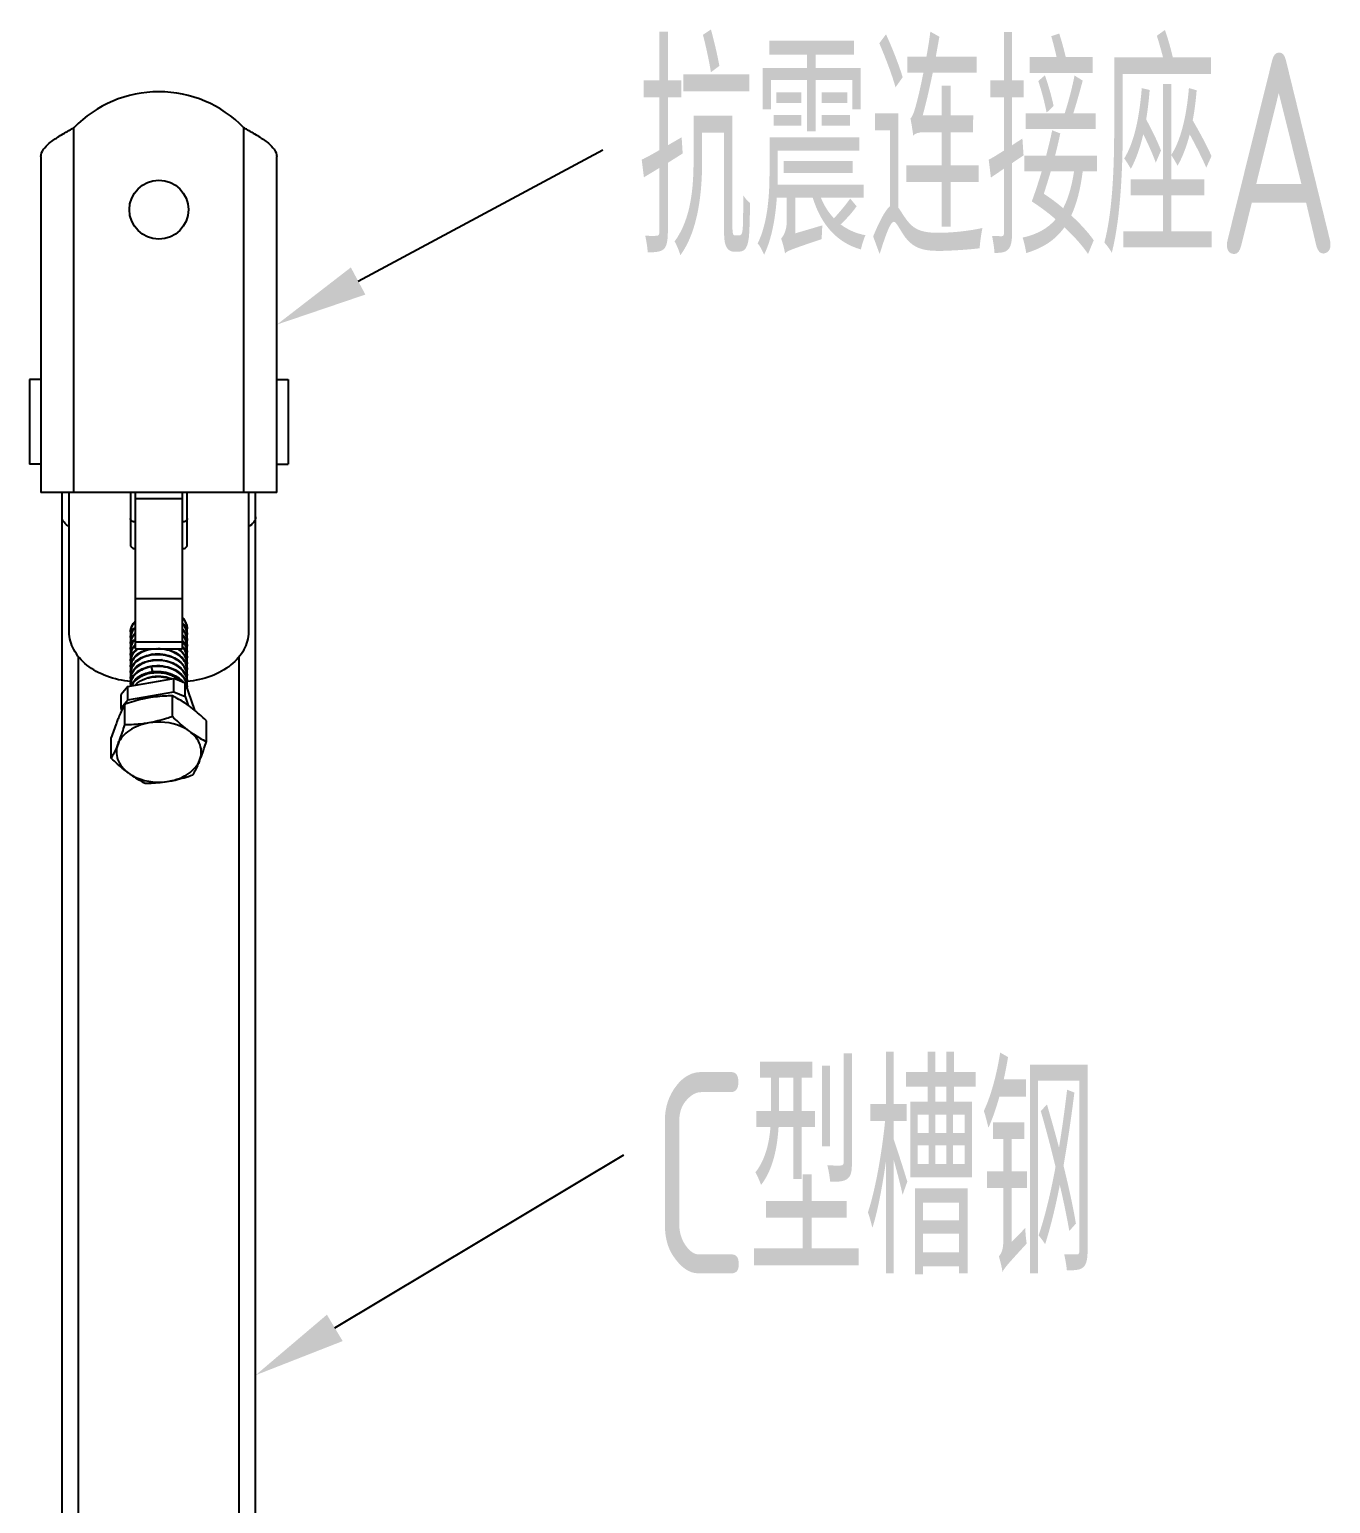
# Model space of a CAD drawing. Extents: x 4995099 to 5303443, y 4627657 to 4889583.
# Drawn here: x 5069086 to 5071905, y 4730596 to 4733791 of the extents above; entities that cross this region are included whole.
import ezdxf

# ---------------------------------------------------------------- set-up
doc = ezdxf.new("R2010")
doc.units = 0
doc.header["$LTSCALE"] = 1000
doc.header["$MEASUREMENT"] = 0
doc.layers.get('0').update_dxf_attribs({"color": 4, "linetype": 'CONTINUOUS'})
doc.styles.get("Standard").update_dxf_attribs({"font": 'GBENOR', "bigfont": 'GBCBIG'})

msp = doc.modelspace()

# ---------------------------------------------------------------- linework, layer by layer
for p, q in [((5069181.9, 4732787.3), (5069181.9, 4733577.9)), ((5069549.9, 4732787.3), (5069549.9, 4733577.9)), ((5069110.3, 4733515.4), (5069110.3, 4732787.3)), ((5069621.4, 4732787.3), (5069621.4, 4733515.4)), ((5069110.3, 4733032.6), (5069085.5, 4733032.6)), ((5069085.5, 4733032.6), (5069085.5, 4732848.6)), ((5069621.4, 4733032.6), (5069646.2, 4733032.6)), ((5069646.2, 4733032.6), (5069646.2, 4732848.6)), ((5069110.3, 4732848.6), (5069085.5, 4732848.6)), ((5069621.4, 4732848.6), (5069646.2, 4732848.6)), ((5069621.4, 4732787.3), (5069110.3, 4732787.3)), ((5069156.3, 4729574.3), (5069156.3, 4732787.3)), ((5069171.7, 4732485.2), (5069171.7, 4732787.3)), ((5069304.5, 4732787.3), (5069304.5, 4732673.2)), ((5069314.8, 4732787.3), (5069314.8, 4732448.6)), ((5069314.8, 4732774.8), (5069417, 4732774.8)), ((5069417, 4732448.6), (5069417, 4732787.3)), ((5069427.2, 4732673.2), (5069427.2, 4732787.3)), ((5069560.1, 4732787.3), (5069560.1, 4732485.2)), ((5069575.4, 4729574.3), (5069575.4, 4732787.3)), ((5069314.8, 4732558.1), (5069417, 4732558.1)), ((5069314.8, 4732463.6), (5069417, 4732463.6)), ((5069192.1, 4729725.4), (5069192.1, 4732431.7)), ((5069314.8, 4732448.6), (5069417, 4732448.6)), ((5069539.6, 4729725.4), (5069539.6, 4732431.7)), ((5069349.4, 4732409.7), (5069352, 4732399.1)), ((5069298.8, 4732367.4), (5069283.9, 4732349.9)), ((5069298.8, 4732367.4), (5069398, 4732384.8)), ((5069298.8, 4732338.5), (5069298.8, 4732367.4)), ((5069422.8, 4732374.2), (5069398, 4732384.8)), ((5069398, 4732355.9), (5069398, 4732384.8)), ((5069422.8, 4732374.2), (5069443.3, 4732315.7)), ((5069422.8, 4732345.3), (5069422.8, 4732374.2)), ((5069283.9, 4732321), (5069283.9, 4732349.9)), ((5069283.9, 4732321), (5069298.8, 4732338.5)), ((5069292.2, 4732283.8), (5069292.2, 4732328.7)), ((5069298.8, 4732338.5), (5069398, 4732355.9)), ((5069395.3, 4732301.9), (5069395.3, 4732346.7)), ((5069398, 4732355.9), (5069422.8, 4732345.3)), ((5069422.8, 4732345.3), (5069429.5, 4732326.2)), ((5069285.7, 4732315.8), (5069283.9, 4732321)), ((5069469, 4732247.7), (5069469, 4732292.6)), ((5069262.7, 4732211.7), (5069262.7, 4732256.5))]:
    msp.add_line(p, q)
for points in [[(5069797.6, 4733245.9), (5070327.9, 4733530.5)], [(5069747.1, 4730977.1), (5070373.7, 4731351.8)]]:
    msp.add_lwpolyline(points)
msp.add_circle((5069365.9, 4733400.6), 63.9)
for centre, radius, start, end in [((5069365.9, 4733400.6), 255.5, 43.9455, 136.0545), ((5069372.9, 4733218.6), 406.9, 117.9978, 119.2622), ((5069358.8, 4733218.6), 406.9, 60.7378, 62.0022), ((5069332.5, 4732484.3), 27.9, 176.7735, 180.0108), ((5069344.6, 4732466.4), 42.1, 135.4665, 138.8015), ((5069381.6, 4732486), 47.3, 39.7045, 41.528), ((5069381.2, 4732484), 47.9, 41.2696, 41.5925), ((5069390.9, 4732490), 36.4, 18.4602, 20.6754), ((5069390.9, 4732477.4), 36.4, 18.4602, 20.6744), ((5069391.5, 4732491.8), 35.8, 15.9619, 18.4587), ((5069391.5, 4732479.2), 35.7, 15.9611, 18.4587), ((5069393.3, 4732490.7), 33.9, 350.0725, 359.9827), ((5069393.6, 4732490.7), 33.6, 2.6981, 5.2477), ((5069393.6, 4732490.7), 33.6, 0.008, 2.6973), ((5069332.7, 4732484.4), 28.2, 180.0526, 191.0446), ((5069332.5, 4732471.7), 27.9, 176.7894, 180.0075), ((5069332.7, 4732471.7), 28.2, 180.049, 190.9977), ((5069332.5, 4732459.1), 27.9, 176.785, 179.9984), ((5069332.7, 4732459.1), 28.2, 180.0405, 191.0531), ((5069344.6, 4732453.8), 42.1, 135.4871, 138.7938), ((5069344.6, 4732441.1), 42.1, 135.4659, 138.8093), ((5069344.6, 4732428.5), 42.1, 135.4702, 138.7951), ((5069381.9, 4732435.7), 46.9, 38.3867, 41.6033), ((5069381.5, 4732433.7), 47.4, 39.969, 41.5623), ((5069390.9, 4732464.7), 36.4, 18.4602, 20.6742), ((5069390.9, 4732452.1), 36.4, 18.4602, 20.6751), ((5069391.5, 4732466.5), 35.7, 15.9615, 18.4587), ((5069391.5, 4732453.9), 35.8, 15.9624, 18.4587), ((5069393.3, 4732478), 33.9, 350.1241, 359.9724), ((5069393.3, 4732465.4), 33.9, 350.1633, 359.9862), ((5069393.6, 4732452.7), 33.6, 2.6985, 5.2582), ((5069393.6, 4732478), 33.6, 359.9975, 2.695), ((5069393.6, 4732465.4), 33.6, 0.011, 2.6839), ((5069393.6, 4732452.7), 33.6, 0.005, 2.6977), ((5069332.5, 4732446.4), 27.9, 176.7769, 180.0081), ((5069332.7, 4732446.4), 28.2, 180.0497, 191.0016), ((5069332.5, 4732433.8), 27.9, 176.7867, 180.002), ((5069332.7, 4732433.8), 28.2, 180.0437, 191.0051), ((5069332.5, 4732421.1), 27.9, 176.7795, 180.0015), ((5069345.5, 4732415), 43.3, 132.2645, 138.752), ((5069348.2, 4732412.1), 47.3, 129.2284, 132.3075), ((5069362.5, 4732369.9), 67.9, 98.9818, 101.0323), ((5069362.6, 4732356.9), 68.3, 99.0333, 99.9567), ((5069363.1, 4732352.7), 72.6, 82.211, 82.5185), ((5069382.1, 4732421.6), 46.6, 37.6352, 41.5837), ((5069390.9, 4732439.4), 36.4, 18.4602, 20.6743), ((5069390.9, 4732426.8), 36.4, 18.4602, 20.6748), ((5069390.9, 4732414.1), 36.4, 18.4602, 20.6749), ((5069391.5, 4732441.2), 35.7, 15.9612, 18.4587), ((5069391.5, 4732428.6), 35.7, 15.9616, 18.4587), ((5069391.5, 4732415.9), 35.7, 15.9612, 18.4587), ((5069393.3, 4732452.7), 33.9, 350.0816, 359.9797), ((5069393.3, 4732440.1), 33.9, 350.141, 359.976), ((5069393.3, 4732427.4), 33.9, 350.0747, 359.9827), ((5069393.6, 4732427.4), 33.6, 2.6886, 5.2518), ((5069393.6, 4732440.1), 33.6, 0.001, 2.692), ((5069393.6, 4732427.4), 33.6, 0.008, 2.6878), ((5069332.7, 4732421.1), 28.2, 180.0437, 191.062), ((5069332.5, 4732408.5), 27.9, 176.7801, 180.0075), ((5069332.7, 4732408.5), 28.2, 180.049, 190.9955), ((5069332.5, 4732395.8), 27.9, 176.7856, 179.9966), ((5069332.7, 4732395.8), 28.2, 180.0384, 191.0179), ((5069362.6, 4732317.3), 82.3, 97.4386, 99.2613), ((5069362.4, 4732332.7), 67.2, 100.5055, 101.18), ((5069362.5, 4732332), 67.9, 98.9052, 100.5042), ((5069390.9, 4732401.5), 36.4, 18.4602, 20.6741), ((5069390.9, 4732388.8), 36.4, 18.4602, 20.6754), ((5069391.3, 4732403.2), 36, 18.117, 18.456), ((5069391.5, 4732390.6), 35.7, 15.9618, 18.4587), ((5069391.5, 4732403.3), 35.7, 15.9641, 18.119), ((5069393.4, 4732414.8), 33.8, 350.395, 359.9755), ((5069393.3, 4732402.1), 33.9, 350.1503, 359.9813), ((5069393.6, 4732389.5), 33.6, 2.6938, 5.2451), ((5069393.6, 4732414.8), 33.6, 0.0004, 2.6959), ((5069393.6, 4732402.1), 33.6, 0.0063, 2.6857), ((5069393.6, 4732389.5), 33.6, 0.008, 2.693), ((5069332.5, 4732383.2), 27.9, 176.7743, 180.0077), ((5069332.7, 4732383.2), 28.2, 180.0499, 191.0645), ((5069332.5, 4732370.5), 27.9, 176.7845, 184.2112), ((5069390.9, 4732376.2), 36.4, 18.4602, 20.6746), ((5069390.7, 4732363.4), 36.6, 18.4202, 20.7394), ((5069391.5, 4732378), 35.7, 15.9611, 18.4587), ((5069391.5, 4732365.3), 35.7, 15.8298, 18.459), ((5069393.3, 4732389.5), 33.9, 350.0711, 359.9827), ((5069393.3, 4732376.8), 33.9, 350.1078, 359.9722), ((5069393.4, 4732364.1), 33.8, 2.8574, 5.2194), ((5069393.4, 4732364.1), 33.8, 356.5315, 0.0065), ((5069393.6, 4732376.8), 33.6, 359.9973, 2.6949), ((5069393.4, 4732364.1), 33.8, 0.0081, 2.8567)]:
    msp.add_arc(centre, radius, start, end)
for points, knots in [([(5069110.3, 4733515.4), (5069110.3, 4733526.8), (5069126, 4733544), (5069149.8, 4733559.8), (5069165.6, 4733568.9), (5069174, 4733573.6)], [0, 0, 0, 0, 0.388881, 0.673899, 1, 1, 1, 1]), ([(5069557.7, 4733573.6), (5069566.1, 4733568.9), (5069581.9, 4733559.8), (5069605.7, 4733544), (5069621.4, 4733526.8), (5069621.4, 4733515.4)], [0, 0, 0, 0, 0.326101, 0.611119, 1, 1, 1, 1]), ([(5069171.6, 4732713.9), (5069167.3, 4732716), (5069159.7, 4732721.5), (5069156.3, 4732730.5), (5069156.3, 4732734.6)], [0, 0, 0, 0, 0.538137, 1, 1, 1, 1]), ([(5069314.8, 4732723.7), (5069312.3, 4732723.7), (5069307.6, 4732724.7), (5069304.5, 4732729), (5069304.5, 4732731)], [0, 0, 0, 0, 0.559761, 1, 1, 1, 1]), ([(5069427.2, 4732731), (5069427.2, 4732729), (5069424.2, 4732724.7), (5069419.5, 4732723.7), (5069417, 4732723.7)], [0, 0, 0, 0, 0.440239, 1, 1, 1, 1]), ([(5069575.4, 4732734.6), (5069575.4, 4732730.5), (5069572, 4732721.5), (5069564.5, 4732716), (5069560.2, 4732713.9)], [0, 0, 0, 0, 0.461863, 1, 1, 1, 1]), ([(5069304.5, 4732673.2), (5069304.5, 4732671.2), (5069307.6, 4732666.9), (5069312.3, 4732665.9), (5069314.8, 4732665.9)], [0, 0, 0, 0, 0.440239, 1, 1, 1, 1]), ([(5069417, 4732665.9), (5069419.5, 4732665.9), (5069424.2, 4732666.9), (5069427.2, 4732671.2), (5069427.2, 4732673.2)], [0, 0, 0, 0, 0.559761, 1, 1, 1, 1]), ([(5069304.5, 4732485.9), (5069304.5, 4732490), (5069306.5, 4732498.5), (5069311.5, 4732505.4), (5069314.6, 4732508.6)], [0, 0, 0, 0, 0.479607, 1, 1, 1, 1]), ([(5069304.5, 4732473.3), (5069304.5, 4732476.9), (5069306.1, 4732484.6), (5069310.3, 4732491.2), (5069312.9, 4732494.1)], [0, 0, 0, 0, 0.482588, 1, 1, 1, 1]), ([(5069314.6, 4732507), (5069311.7, 4732504.1), (5069306.9, 4732497.6), (5069304.8, 4732489.7), (5069304.6, 4732485.9)], [0, 0, 0, 0, 0.520009, 1, 1, 1, 1]), ([(5069314.6, 4732494.3), (5069311.7, 4732491.4), (5069306.9, 4732484.9), (5069304.8, 4732477.1), (5069304.6, 4732473.3)], [0, 0, 0, 0, 0.519993, 1, 1, 1, 1]), ([(5069417, 4732504.7), (5069418, 4732503.6), (5069421.5, 4732499.3), (5069424.1, 4732494.4), (5069425.4, 4732490.5)], [0, 0, 0, 0, 0.25985, 1, 1, 1, 1]), ([(5069424.9, 4732490.3), (5069424.5, 4732491.4), (5069422.5, 4732496), (5069419.6, 4732500.3), (5069417, 4732503.1)], [0, 0, 0, 0, 0.242549, 1, 1, 1, 1]), ([(5069417, 4732492.1), (5069418, 4732491), (5069421.4, 4732486.7), (5069424.1, 4732481.7), (5069425.4, 4732477.9)], [0, 0, 0, 0, 0.25988, 1, 1, 1, 1]), ([(5069424.9, 4732477.6), (5069424.5, 4732478.7), (5069422.5, 4732483.4), (5069419.6, 4732487.6), (5069417, 4732490.5)], [0, 0, 0, 0, 0.242552, 1, 1, 1, 1]), ([(5069424.9, 4732502.9), (5069424.5, 4732504), (5069422.5, 4732508.6), (5069419.7, 4732512.8), (5069417.2, 4732515.6)], [0, 0, 0, 0, 0.242679, 1, 1, 1, 1]), ([(5069418, 4732516.2), (5069418.8, 4732515.2), (5069421.9, 4732511.2), (5069424.2, 4732506.7), (5069425.4, 4732503.2)], [0, 0, 0, 0, 0.25881, 1, 1, 1, 1]), ([(5069305.2, 4732377.7), (5069287.4, 4732379.3), (5069253.4, 4732386.8), (5069209.7, 4732410.3), (5069179.3, 4732444), (5069171.7, 4732472.1), (5069171.7, 4732485.2)], [0, 0, 0, 0, 0.288185, 0.553327, 0.788006, 1, 1, 1, 1]), ([(5069304.5, 4732460.6), (5069304.5, 4732464.3), (5069306.1, 4732472), (5069310.3, 4732478.5), (5069312.9, 4732481.5)], [0, 0, 0, 0, 0.482583, 1, 1, 1, 1]), ([(5069304.5, 4732448), (5069304.5, 4732451.7), (5069306.1, 4732459.3), (5069310.3, 4732465.9), (5069312.9, 4732468.8)], [0, 0, 0, 0, 0.482587, 1, 1, 1, 1]), ([(5069304.5, 4732435.3), (5069304.5, 4732439), (5069306.1, 4732446.7), (5069310.3, 4732453.2), (5069312.9, 4732456.2)], [0, 0, 0, 0, 0.482586, 1, 1, 1, 1]), ([(5069314.6, 4732481.7), (5069311.7, 4732478.8), (5069306.9, 4732472.3), (5069304.8, 4732464.4), (5069304.6, 4732460.6)], [0, 0, 0, 0, 0.52002, 1, 1, 1, 1]), ([(5069314.6, 4732469), (5069311.7, 4732466.1), (5069306.9, 4732459.6), (5069304.8, 4732451.8), (5069304.6, 4732448)], [0, 0, 0, 0, 0.520002, 1, 1, 1, 1]), ([(5069314.6, 4732456.4), (5069311.7, 4732453.5), (5069306.9, 4732447), (5069304.8, 4732439.1), (5069304.6, 4732435.3)], [0, 0, 0, 0, 0.520001, 1, 1, 1, 1]), ([(5069417, 4732479.4), (5069418, 4732478.3), (5069421.4, 4732474.1), (5069424.1, 4732469.1), (5069425.4, 4732465.2)], [0, 0, 0, 0, 0.259876, 1, 1, 1, 1]), ([(5069424.9, 4732465), (5069424.5, 4732466.1), (5069422.5, 4732470.8), (5069419.5, 4732475), (5069417, 4732477.9)], [0, 0, 0, 0, 0.242544, 1, 1, 1, 1]), ([(5069417, 4732454.1), (5069418, 4732453), (5069421.4, 4732448.8), (5069424.1, 4732443.8), (5069425.4, 4732439.9)], [0, 0, 0, 0, 0.259878, 1, 1, 1, 1]), ([(5069424.9, 4732452.3), (5069424.5, 4732453.4), (5069422.7, 4732457.6), (5069420.1, 4732461.5), (5069417.9, 4732464.2)], [0, 0, 0, 0, 0.243219, 1, 1, 1, 1]), ([(5069418.7, 4732464.8), (5069419.4, 4732463.8), (5069422.2, 4732460.1), (5069424.3, 4732455.8), (5069425.4, 4732452.6)], [0, 0, 0, 0, 0.258068, 1, 1, 1, 1]), ([(5069560.1, 4732485.2), (5069560.1, 4732472.1), (5069552.5, 4732444.1), (5069522.3, 4732410.5), (5069478.8, 4732386.9), (5069444.9, 4732379.5), (5069427.2, 4732377.8)], [0, 0, 0, 0, 0.212085, 0.446759, 0.711828, 1, 1, 1, 1]), ([(5069304.5, 4732422.7), (5069304.5, 4732426.4), (5069306.1, 4732434), (5069310.3, 4732440.6), (5069312.9, 4732443.5)], [0, 0, 0, 0, 0.482585, 1, 1, 1, 1]), ([(5069304.5, 4732410), (5069304.5, 4732413.7), (5069306.1, 4732421.4), (5069310.3, 4732427.9), (5069312.9, 4732430.9)], [0, 0, 0, 0, 0.482588, 1, 1, 1, 1]), ([(5069320.4, 4732448.7), (5069315.9, 4732445.4), (5069308.4, 4732437.9), (5069304.9, 4732427.6), (5069304.6, 4732422.7)], [0, 0, 0, 0, 0.52908, 1, 1, 1, 1]), ([(5069360.2, 4732448.7), (5069353.1, 4732448.4), (5069339.4, 4732446.3), (5069321.5, 4732438.1), (5069308.6, 4732425.8), (5069304.9, 4732415.1), (5069304.6, 4732410)], [0, 0, 0, 0, 0.291873, 0.559175, 0.79302, 1, 1, 1, 1]), ([(5069424.9, 4732401.7), (5069422.9, 4732407.1), (5069415.9, 4732417.5), (5069399.9, 4732428.6), (5069380.2, 4732435.3), (5069358.9, 4732436.8), (5069338.3, 4732433.3), (5069320.9, 4732425), (5069308.5, 4732412.8), (5069304.9, 4732402.3), (5069304.6, 4732397.4)], [0, 0, 0, 0, 0.114222, 0.241564, 0.380183, 0.523375, 0.662466, 0.789658, 0.901085, 1, 1, 1, 1]), ([(5069424.9, 4732389.1), (5069422.9, 4732394.4), (5069415.9, 4732404.8), (5069399.9, 4732416), (5069380.2, 4732422.6), (5069358.9, 4732424.2), (5069338.3, 4732420.6), (5069320.9, 4732412.4), (5069308.5, 4732400.2), (5069304.9, 4732389.7), (5069304.6, 4732384.7)], [0, 0, 0, 0, 0.11422, 0.241557, 0.38018, 0.523371, 0.662464, 0.789655, 0.901082, 1, 1, 1, 1]), ([(5069312.9, 4732430.9), (5069314.9, 4732433.1), (5069324.4, 4732441.9), (5069337.1, 4732446.8), (5069346.9, 4732448.7)], [0, 0, 0, 0, 0.228177, 1, 1, 1, 1]), ([(5069312.9, 4732418.2), (5069319.7, 4732426), (5069334.8, 4732434.1), (5069356.7, 4732438), (5069374.7, 4732437.5), (5069391.9, 4732433.3), (5069407.1, 4732425.7), (5069418.9, 4732415.3), (5069423.9, 4732406.5), (5069425.4, 4732402)], [0, 0, 0, 0, 0.235001, 0.369196, 0.507414, 0.643709, 0.772807, 0.891505, 1, 1, 1, 1]), ([(5069312.9, 4732405.6), (5069319.7, 4732413.3), (5069334.8, 4732421.5), (5069356.7, 4732425.4), (5069374.7, 4732424.8), (5069391.9, 4732420.7), (5069407.1, 4732413.1), (5069418.9, 4732402.6), (5069423.9, 4732393.8), (5069425.4, 4732389.3)], [0, 0, 0, 0, 0.234995, 0.369193, 0.507415, 0.643708, 0.772808, 0.891506, 1, 1, 1, 1]), ([(5069351.9, 4732437), (5069354.1, 4732437.4), (5069363, 4732438.3), (5069372, 4732437.7), (5069378.5, 4732436.2)], [0, 0, 0, 0, 0.247797, 1, 1, 1, 1]), ([(5069351.9, 4732424.4), (5069353.5, 4732424.6), (5069360.4, 4732425.5), (5069367.4, 4732425.3), (5069372.5, 4732424.6)], [0, 0, 0, 0, 0.247252, 1, 1, 1, 1]), ([(5069424.9, 4732414.4), (5069423, 4732419.4), (5069416.6, 4732429.2), (5069402.1, 4732440), (5069384, 4732447), (5069370.7, 4732448.6), (5069363.9, 4732448.7)], [0, 0, 0, 0, 0.218898, 0.461373, 0.725247, 1, 1, 1, 1]), ([(5069379.3, 4732448.7), (5069384.7, 4732447.7), (5069395.1, 4732444.6), (5069408.8, 4732437.1), (5069419.4, 4732427), (5069424, 4732418.8), (5069425.4, 4732414.6)], [0, 0, 0, 0, 0.276521, 0.537648, 0.778453, 1, 1, 1, 1]), ([(5069424.9, 4732427), (5069423.3, 4732431.3), (5069418.3, 4732439.6), (5069411, 4732445.9), (5069406.9, 4732448.7)], [0, 0, 0, 0, 0.478395, 1, 1, 1, 1]), ([(5069409.2, 4732448.6), (5069413, 4732445.8), (5069419.6, 4732439.5), (5069424, 4732431.4), (5069425.4, 4732427.3)], [0, 0, 0, 0, 0.520421, 1, 1, 1, 1]), ([(5069424.9, 4732439.7), (5069424.6, 4732440.6), (5069423, 4732444.2), (5069420.9, 4732447.7), (5069419.1, 4732450.1)], [0, 0, 0, 0, 0.244171, 1, 1, 1, 1]), ([(5069304.5, 4732397.4), (5069304.5, 4732401.1), (5069306.1, 4732408.7), (5069310.3, 4732415.3), (5069312.9, 4732418.2)], [0, 0, 0, 0, 0.482586, 1, 1, 1, 1]), ([(5069304.5, 4732384.7), (5069304.5, 4732388.4), (5069306.1, 4732396.1), (5069310.3, 4732402.6), (5069312.9, 4732405.6)], [0, 0, 0, 0, 0.482586, 1, 1, 1, 1]), ([(5069304.5, 4732372.1), (5069304.5, 4732375.8), (5069306.1, 4732383.4), (5069310.3, 4732390), (5069312.9, 4732392.9)], [0, 0, 0, 0, 0.482589, 1, 1, 1, 1]), ([(5069349.4, 4732409.7), (5069343.4, 4732408.7), (5069332.1, 4732405.5), (5069317.7, 4732397.1), (5069307.7, 4732385.7), (5069304.8, 4732376.5), (5069304.6, 4732372.1)], [0, 0, 0, 0, 0.290521, 0.554658, 0.788516, 1, 1, 1, 1]), ([(5069413.5, 4732378.4), (5069406, 4732385.3), (5069391.5, 4732392.9), (5069370.6, 4732396.8), (5069354.2, 4732396.8), (5069338.5, 4732393.8), (5069321.3, 4732386.5), (5069310.7, 4732376.6), (5069307.2, 4732368.9)], [0, 0, 0, 0, 0.255096, 0.39268, 0.530602, 0.663916, 0.788307, 1, 1, 1, 1]), ([(5069312.9, 4732392.9), (5069315, 4732395.3), (5069325.1, 4732404.5), (5069338.7, 4732409.4), (5069349.1, 4732411.2)], [0, 0, 0, 0, 0.22749, 1, 1, 1, 1]), ([(5069312.9, 4732380.3), (5069315, 4732382.6), (5069325.2, 4732391.9), (5069338.9, 4732396.9), (5069349.4, 4732398.6)], [0, 0, 0, 0, 0.227377, 1, 1, 1, 1]), ([(5069332.1, 4732382.3), (5069336.5, 4732384.6), (5069356.1, 4732391.8), (5069378.7, 4732390.1), (5069393.2, 4732384.1)], [0, 0, 0, 0, 0.239303, 1, 1, 1, 1]), ([(5069348.1, 4732411), (5069350.6, 4732411.6), (5069361.2, 4732413.2), (5069372.1, 4732412.5), (5069379.9, 4732410.6)], [0, 0, 0, 0, 0.246468, 1, 1, 1, 1]), ([(5069349.1, 4732411.2), (5069357.1, 4732412.5), (5069373.5, 4732412.9), (5069396.5, 4732406.8), (5069415.3, 4732394.8), (5069423.4, 4732382.8), (5069425.4, 4732376.7)], [0, 0, 0, 0, 0.271171, 0.538307, 0.783282, 1, 1, 1, 1]), ([(5069424.9, 4732376.4), (5069422.6, 4732382.4), (5069414.4, 4732393.9), (5069395.8, 4732405.4), (5069373.3, 4732411.2), (5069357.2, 4732410.9), (5069349.4, 4732409.7)], [0, 0, 0, 0, 0.217951, 0.46337, 0.729831, 1, 1, 1, 1]), ([(5069352, 4732399), (5069364.7, 4732400.6), (5069389.7, 4732398.5), (5069411.7, 4732385.1), (5069418.9, 4732376.1)], [0, 0, 0, 0, 0.526254, 1, 1, 1, 1]), ([(5069352, 4732399.1), (5069354.2, 4732399.4), (5069363.4, 4732400.4), (5069372.7, 4732399.6), (5069379.4, 4732398.1)], [0, 0, 0, 0, 0.247915, 1, 1, 1, 1]), ([(5069306.1, 4732368.8), (5069306.5, 4732369.8), (5069308.2, 4732373.9), (5069310.7, 4732377.7), (5069312.9, 4732380.3)], [0, 0, 0, 0, 0.241445, 1, 1, 1, 1]), ([(5069314.4, 4732370.3), (5069323.3, 4732379.5), (5069343.4, 4732387.9), (5069370.6, 4732389.1), (5069384.9, 4732386.1), (5069391.7, 4732383.7)], [0, 0, 0, 0, 0.470214, 0.736055, 1, 1, 1, 1]), ([(5069292.2, 4732328.7), (5069291, 4732326.4), (5069285.6, 4732316.1), (5069280.9, 4732305.6), (5069277.5, 4732297.3)], [0, 0, 0, 0, 0.226572, 1, 1, 1, 1]), ([(5069343.8, 4732342.4), (5069339.4, 4732341.6), (5069322, 4732338.1), (5069304.9, 4732333), (5069292.2, 4732328.7)], [0, 0, 0, 0, 0.248499, 1, 1, 1, 1]), ([(5069395.3, 4732346.7), (5069391.1, 4732346.7), (5069373.8, 4732346.3), (5069356.6, 4732344.6), (5069343.8, 4732342.4)], [0, 0, 0, 0, 0.246121, 1, 1, 1, 1]), ([(5069432.2, 4732324.3), (5069429.1, 4732326.6), (5069417.4, 4732334.8), (5069404.8, 4732342), (5069395.3, 4732346.7)], [0, 0, 0, 0, 0.263099, 1, 1, 1, 1]), ([(5069277.5, 4732297.3), (5069276.2, 4732294.2), (5069270.9, 4732280.7), (5069266.2, 4732267), (5069262.7, 4732256.5)], [0, 0, 0, 0, 0.233658, 1, 1, 1, 1]), ([(5069395.3, 4732301.9), (5069391.1, 4732300.4), (5069374.2, 4732294.9), (5069356.9, 4732290.5), (5069343.8, 4732288.2)], [0, 0, 0, 0, 0.251163, 1, 1, 1, 1]), ([(5069432.2, 4732270.1), (5069429, 4732272.4), (5069416.2, 4732282.3), (5069404.2, 4732293.3), (5069395.3, 4732301.9)], [0, 0, 0, 0, 0.240981, 1, 1, 1, 1]), ([(5069469, 4732292.6), (5069466, 4732295.5), (5069454.3, 4732306.7), (5069441.9, 4732317.2), (5069432.2, 4732324.3)], [0, 0, 0, 0, 0.257895, 1, 1, 1, 1]), ([(5069343.8, 4732288.2), (5069336.2, 4732286.8), (5069321.6, 4732282.9), (5069302.1, 4732272.9), (5069286.8, 4732259.7), (5069279.8, 4732248.7), (5069277.5, 4732243.1)], [0, 0, 0, 0, 0.27851, 0.540172, 0.780428, 1, 1, 1, 1]), ([(5069277.5, 4732243.1), (5069278.8, 4732246.2), (5069284.1, 4732259.6), (5069288.8, 4732273.3), (5069292.2, 4732283.8)], [0, 0, 0, 0, 0.233658, 1, 1, 1, 1]), ([(5069343.8, 4732288.2), (5069339.5, 4732287.4), (5069322.4, 4732284.8), (5069305.1, 4732283.9), (5069292.2, 4732283.8)], [0, 0, 0, 0, 0.254083, 1, 1, 1, 1]), ([(5069432.2, 4732270.1), (5069426.4, 4732274.4), (5069399.5, 4732289.2), (5069366.8, 4732292.2), (5069343.8, 4732288.2)], [0, 0, 0, 0, 0.235366, 1, 1, 1, 1]), ([(5069454.3, 4732207), (5069456.4, 4732212.3), (5069459, 4732223.7), (5069456.1, 4732241.3), (5069446.8, 4732257.5), (5069437.5, 4732266.2), (5069432.2, 4732270.1)], [0, 0, 0, 0, 0.238229, 0.47528, 0.726056, 1, 1, 1, 1]), ([(5069432.2, 4732270.1), (5069435.2, 4732267.9), (5069447, 4732259.6), (5069459.5, 4732252.5), (5069469, 4732247.7)], [0, 0, 0, 0, 0.263099, 1, 1, 1, 1]), ([(5069277.5, 4732243.1), (5069276.3, 4732240.1), (5069271.8, 4732229.5), (5069266.7, 4732219.1), (5069262.7, 4732211.7)], [0, 0, 0, 0, 0.275005, 1, 1, 1, 1]), ([(5069277.5, 4732243.1), (5069275.3, 4732237.8), (5069272.8, 4732226.3), (5069275.7, 4732208.7), (5069284.9, 4732192.5), (5069294.3, 4732183.8), (5069299.6, 4732179.9)], [0, 0, 0, 0, 0.238229, 0.47528, 0.726056, 1, 1, 1, 1]), ([(5069454.3, 4732207), (5069455.5, 4732210.1), (5069460.8, 4732223.5), (5069465.5, 4732237.2), (5069469, 4732247.7)], [0, 0, 0, 0, 0.233658, 1, 1, 1, 1]), ([(5069299.6, 4732179.9), (5069296.4, 4732182.2), (5069283.6, 4732192.1), (5069271.6, 4732203.1), (5069262.7, 4732211.7)], [0, 0, 0, 0, 0.240981, 1, 1, 1, 1]), ([(5069388, 4732161.9), (5069395.6, 4732163.2), (5069410.2, 4732167.2), (5069429.6, 4732177.1), (5069445, 4732190.3), (5069451.9, 4732201.3), (5069454.3, 4732207)], [0, 0, 0, 0, 0.27851, 0.540172, 0.780428, 1, 1, 1, 1]), ([(5069454.3, 4732207), (5069453.1, 4732204), (5069448.6, 4732193.4), (5069443.5, 4732183), (5069439.5, 4732175.6)], [0, 0, 0, 0, 0.275005, 1, 1, 1, 1]), ([(5069299.6, 4732179.9), (5069302.6, 4732177.7), (5069314.4, 4732169.4), (5069326.9, 4732162.3), (5069336.4, 4732157.5)], [0, 0, 0, 0, 0.263099, 1, 1, 1, 1]), ([(5069299.6, 4732179.9), (5069305.4, 4732175.7), (5069332.2, 4732160.8), (5069365, 4732157.8), (5069388, 4732161.9)], [0, 0, 0, 0, 0.235366, 1, 1, 1, 1]), ([(5069388, 4732161.9), (5069392.3, 4732162.6), (5069409.8, 4732166.1), (5069426.9, 4732171.2), (5069439.5, 4732175.6)], [0, 0, 0, 0, 0.248499, 1, 1, 1, 1]), ([(5069336.4, 4732157.5), (5069340.6, 4732157.6), (5069357.9, 4732157.9), (5069375.1, 4732159.6), (5069388, 4732161.9)], [0, 0, 0, 0, 0.246121, 1, 1, 1, 1])]:
    msp.add_open_spline(points, degree=3, knots=knots)
for points in [[(5069427.1, 4732493.7), (5069426.8, 4732496.4), (5069426.3, 4732499), (5069425.4, 4732501.6)], [(5069427.2, 4732479.6), (5069427, 4732482.8), (5069426.4, 4732485.9), (5069425.4, 4732488.9)], [(5069425.9, 4732501.7), (5069426.7, 4732498.6), (5069427.2, 4732495.4), (5069427.2, 4732492.3)], [(5069425.9, 4732489), (5069426.7, 4732486), (5069427.2, 4732482.8), (5069427.2, 4732479.6)], [(5069427.2, 4732467), (5069427, 4732470.1), (5069426.4, 4732473.3), (5069425.4, 4732476.3)], [(5069427.1, 4732455.8), (5069426.8, 4732458.5), (5069426.3, 4732461.1), (5069425.4, 4732463.6)], [(5069425.9, 4732476.4), (5069426.7, 4732473.3), (5069427.2, 4732470.1), (5069427.2, 4732467)], [(5069425.9, 4732463.7), (5069426.7, 4732460.7), (5069427.2, 4732457.5), (5069427.2, 4732454.3)], [(5069427.2, 4732441.7), (5069427, 4732444.8), (5069426.4, 4732448), (5069425.4, 4732451)], [(5069427.1, 4732430.5), (5069426.8, 4732433.2), (5069426.3, 4732435.8), (5069425.4, 4732438.3)], [(5069427.2, 4732416.4), (5069427, 4732419.5), (5069426.4, 4732422.7), (5069425.4, 4732425.7)], [(5069425.9, 4732451.1), (5069426.7, 4732448), (5069427.2, 4732444.8), (5069427.2, 4732441.7)], [(5069425.9, 4732438.4), (5069426.7, 4732435.4), (5069427.2, 4732432.2), (5069427.2, 4732429)], [(5069425.9, 4732425.8), (5069426.7, 4732422.7), (5069427.2, 4732419.5), (5069427.2, 4732416.4)], [(5069427.2, 4732403.7), (5069427, 4732406.9), (5069426.4, 4732410), (5069425.4, 4732413)], [(5069427.1, 4732392.6), (5069426.8, 4732395.2), (5069426.3, 4732397.9), (5069425.4, 4732400.4)], [(5069425.9, 4732413.1), (5069426.7, 4732410.1), (5069427.2, 4732406.9), (5069427.2, 4732403.7)], [(5069425.9, 4732400.5), (5069426.7, 4732397.4), (5069427.2, 4732394.2), (5069427.2, 4732391.1)], [(5069427.2, 4732378.4), (5069427, 4732381.6), (5069426.4, 4732384.7), (5069425.4, 4732387.7)], [(5069427.1, 4732367.1), (5069426.8, 4732369.8), (5069426.3, 4732372.5), (5069425.4, 4732375)], [(5069425.9, 4732387.8), (5069426.7, 4732384.8), (5069427.2, 4732381.6), (5069427.2, 4732378.4)], [(5069425.9, 4732375.1), (5069426.7, 4732372.1), (5069427.2, 4732368.9), (5069427.2, 4732365.8)]]:
    msp.add_open_spline(points, degree=3)
for points in [[(5069813.4, 4733216.5), (5069621.4, 4733151.3), (5069781.9, 4733275.3)], [(5069764.2, 4730948.5), (5069575.4, 4730874.5), (5069730, 4731005.7)]]:
    msp.add_solid(points)

# ---------------------------------------------------------------- texts
at = {"width": 0.8}
for s, p in [('抗震连接座A', (5070404.4, 4733305.4)), ('C型槽钢', (5070430.6, 4731094.5))]:
    msp.add_text(s, height=435.6, dxfattribs=at).set_placement(p)

doc.saveas('drawing.dxf')
